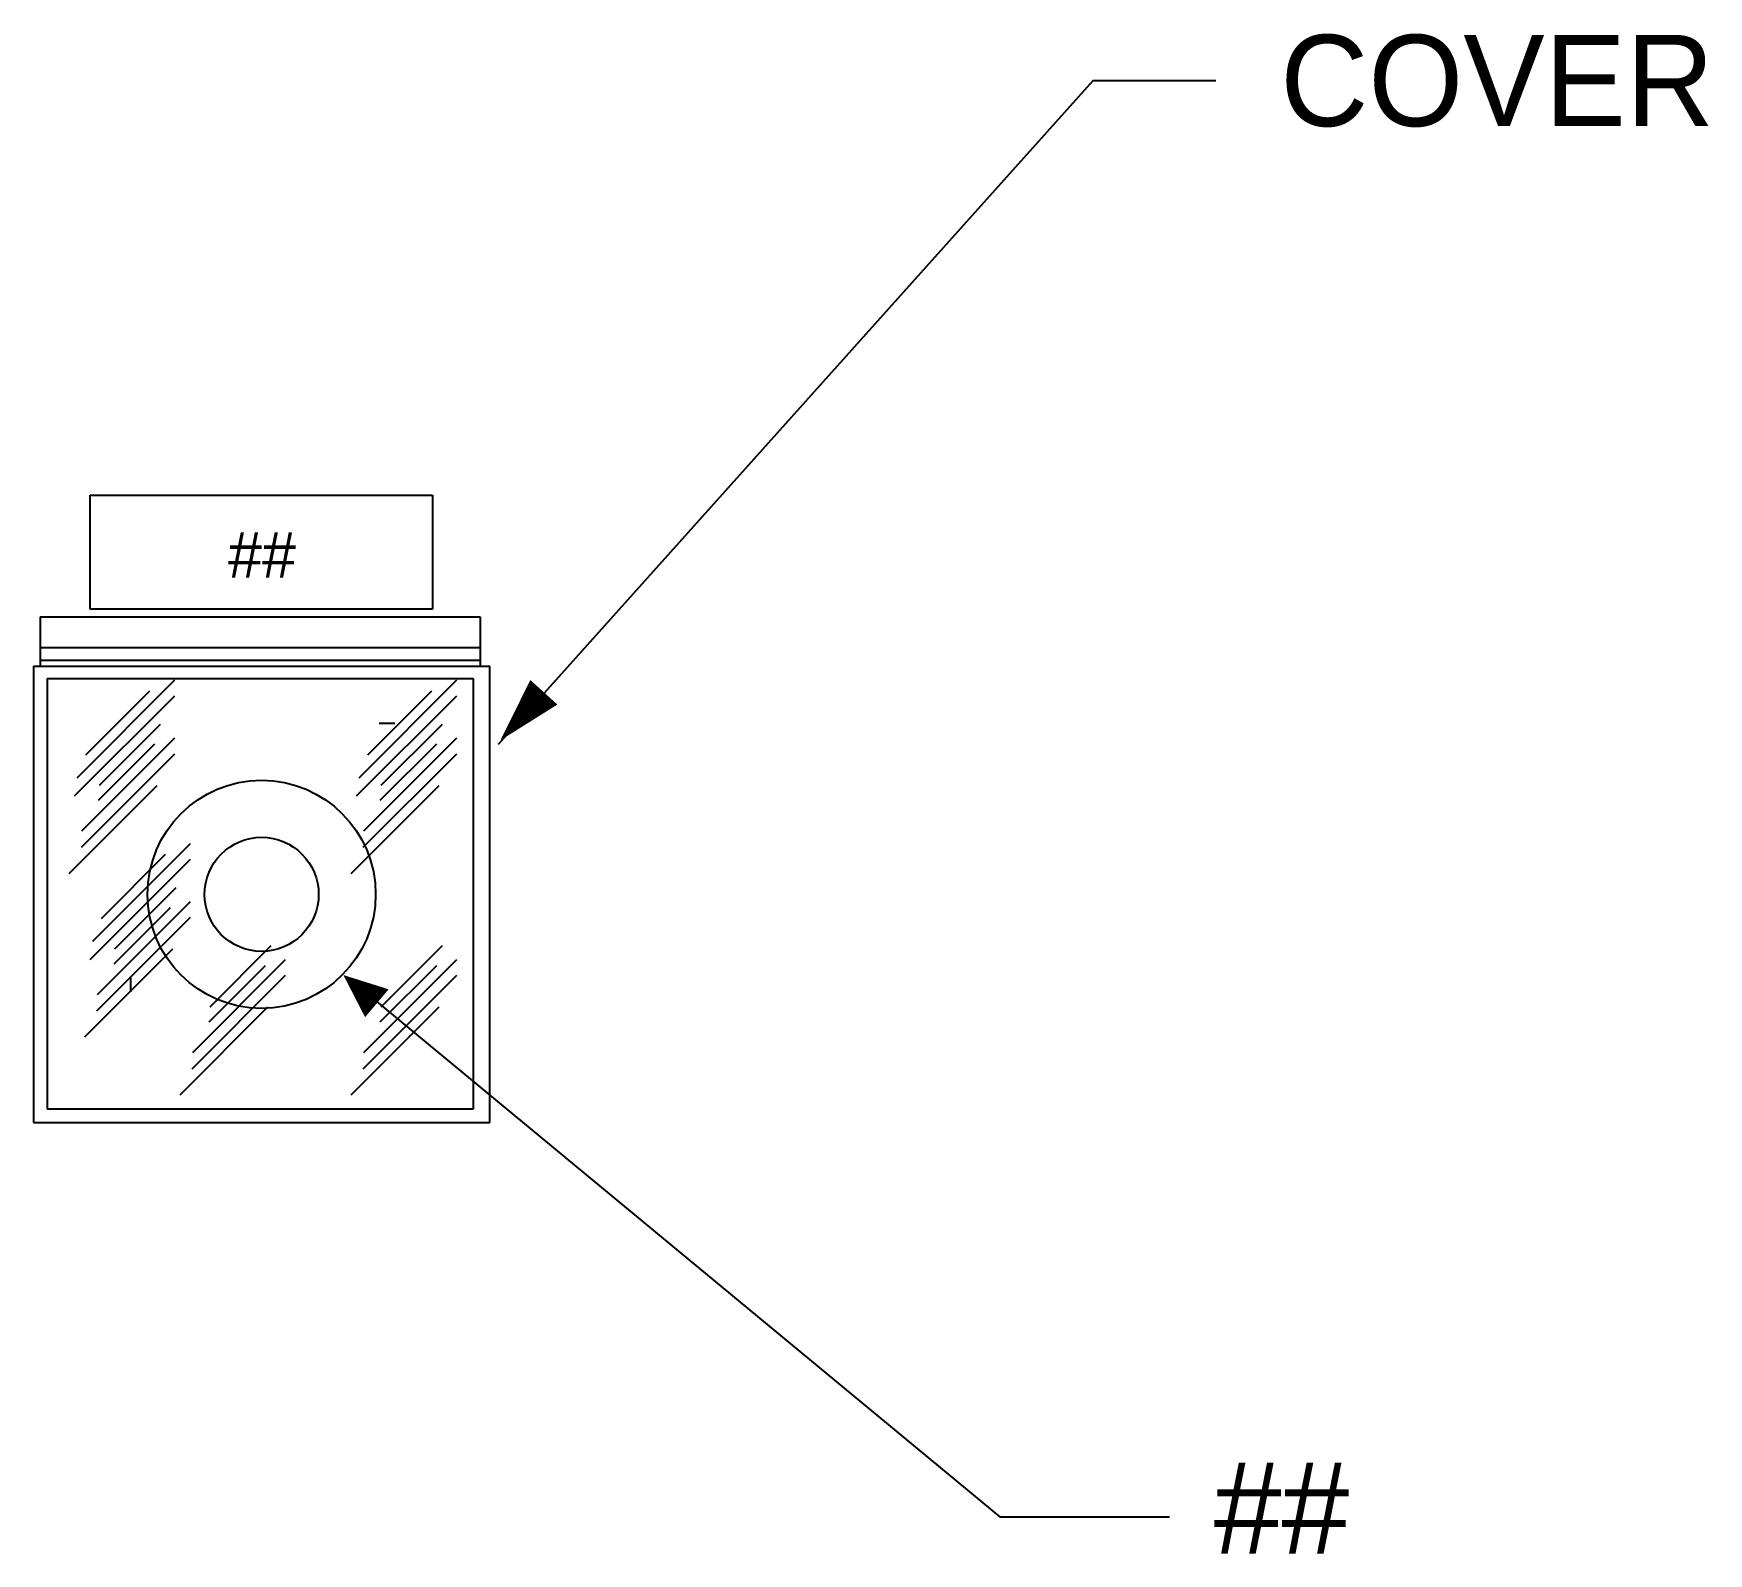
# Model space of a CAD drawing. Extents: x -0.5 to 3.17, y -1.44 to 1.89.
import ezdxf

# ---------------------------------------------------------------- set-up
doc = ezdxf.new("R2010")
doc.units = 0
doc.header["$MEASUREMENT"] = 0
doc.layers.add('TEXT', color=7, linetype='CONTINUOUS')

msp = doc.modelspace()

# ---------------------------------------------------------------- linework, layer by layer
at = {"layer": 'TEXT'}
for p, q in [((1.8217, 1.7828), (0.5184, 0.3284)), ((2.0914, 1.7828), (1.8217, 1.7828)), ((-0.3756, 0.6251), (-0.3756, 0.8751)), ((-0.3756, 0.8751), (0.3744, 0.8751)), ((0.3744, 0.8751), (0.3744, 0.6251)), ((0.3744, 0.6251), (-0.3756, 0.6251)), ((-0.4851, 0.5412), (0.4792, 0.5412)), ((-0.5, 0.5), (0.5, 0.5)), ((-0.5, 0.5), (-0.5, -0.5)), ((-0.4851, 0.5134), (0.4792, 0.5134)), ((0.125, 0.5), (0.125, 0.5)), ((0.5, 0.5), (0.5, 0.5)), ((0.5, -0.5), (0.5, 0.5)), ((-0.4703, 0.473), (0.4637, 0.473)), ((-0.4703, 0.473), (-0.4703, -0.4706)), ((-0.1909, 0.4692), (-0.4051, 0.2549)), ((-0.2454, 0.4455), (-0.386, 0.3048)), ((0.427, 0.4692), (0.2128, 0.2549)), ((0.3725, 0.4455), (0.2319, 0.3048)), ((0.4637, 0.473), (0.4637, -0.4706)), ((-0.1909, 0.4345), (-0.4106, 0.2148)), ((0.427, 0.4345), (0.2073, 0.2148)), ((-0.2224, 0.3722), (-0.3564, 0.2382)), ((0.2919, 0.3747), (0.258, 0.3747)), ((0.3955, 0.3722), (0.2615, 0.2382)), ((-0.1909, 0.3421), (-0.3946, 0.1383)), ((0.427, 0.3421), (0.2233, 0.1383)), ((-0.1909, 0.3074), (-0.3958, 0.1024)), ((-0.2349, 0.3289), (-0.3584, 0.2054)), ((0.427, 0.3074), (0.222, 0.1024)), ((0.383, 0.3289), (0.2595, 0.2054)), ((-0.2298, 0.2377), (-0.4223, 0.0452)), ((0.3881, 0.2377), (0.1956, 0.0452)), ((-0.1566, 0.111), (-0.3709, -0.1033)), ((-0.1566, 0.0763), (-0.3763, -0.1434)), ((-0.2111, 0.0873), (-0.3518, -0.0534)), ((-0.1882, 0.0139), (-0.3222, -0.1201)), ((-0.1566, -0.0161), (-0.3604, -0.2199)), ((-0.2006, -0.0293), (-0.3241, -0.1528)), ((-0.1566, -0.0508), (-0.3616, -0.2558)), ((-0.1955, -0.1205), (-0.388, -0.313)), ((0.052, -0.1432), (-0.1517, -0.347)), ((0.0205, -0.1132), (-0.1135, -0.2472)), ((0.427, -0.1432), (0.2233, -0.347)), ((0.3955, -0.1132), (0.2615, -0.2472)), ((-0.2875, -0.1833), (-0.2875, -0.2136)), ((0.052, -0.1779), (-0.153, -0.3829)), ((0.008, -0.1564), (-0.1155, -0.2799)), ((0.427, -0.1779), (0.222, -0.3829)), ((0.383, -0.1564), (0.2595, -0.2799)), ((1.6195, -1.3651), (0.1925, -0.1851)), ((0.0131, -0.2476), (-0.1794, -0.4401)), ((0.3881, -0.2476), (0.1956, -0.4401)), ((0.4637, -0.4706), (-0.4703, -0.4706)), ((-0.5, -0.5), (0.5, -0.5)), ((1.9903, -1.3651), (1.6195, -1.3651))]:
    msp.add_line(p, q, dxfattribs=at)
at = {"layer": 'TEXT', "color": 9}
for p, q in [((-0.4851, 0.608), (-0.4851, 0.5)), ((-0.4851, 0.608), (0.4792, 0.608)), ((0.4792, 0.608), (0.4792, 0.5))]:
    msp.add_line(p, q, dxfattribs=at)
at = {"layer": 'TEXT'}
for points in [[(0.6187, 0.4428, 0.08, 0.001, 0), (0.5245, 0.3388, 0.001, 0.001, 0)], [(0.2526, -0.2387, 0.08, 0.001, 0), (0.1801, -0.1776, 0.001, 0.001, 0)]]:
    msp.add_lwpolyline(points, format="xyseb", dxfattribs=at)
at = {"layer": 'TEXT', "color": 1}
for radius in [0.25, 0.125]:
    msp.add_circle((0, 0), radius, dxfattribs=at)

# ---------------------------------------------------------------- texts
at = {"layer": 'TEXT'}
for s, height, p in [('COVER', 0.2, (2.2328, 1.6836)), ('##', 0.1, (-0.0734, 0.6941)), ('##', 0.2, (2.0868, -1.4446))]:
    msp.add_text(s, height=height, dxfattribs=at).set_placement(p)

doc.saveas('drawing.dxf')
